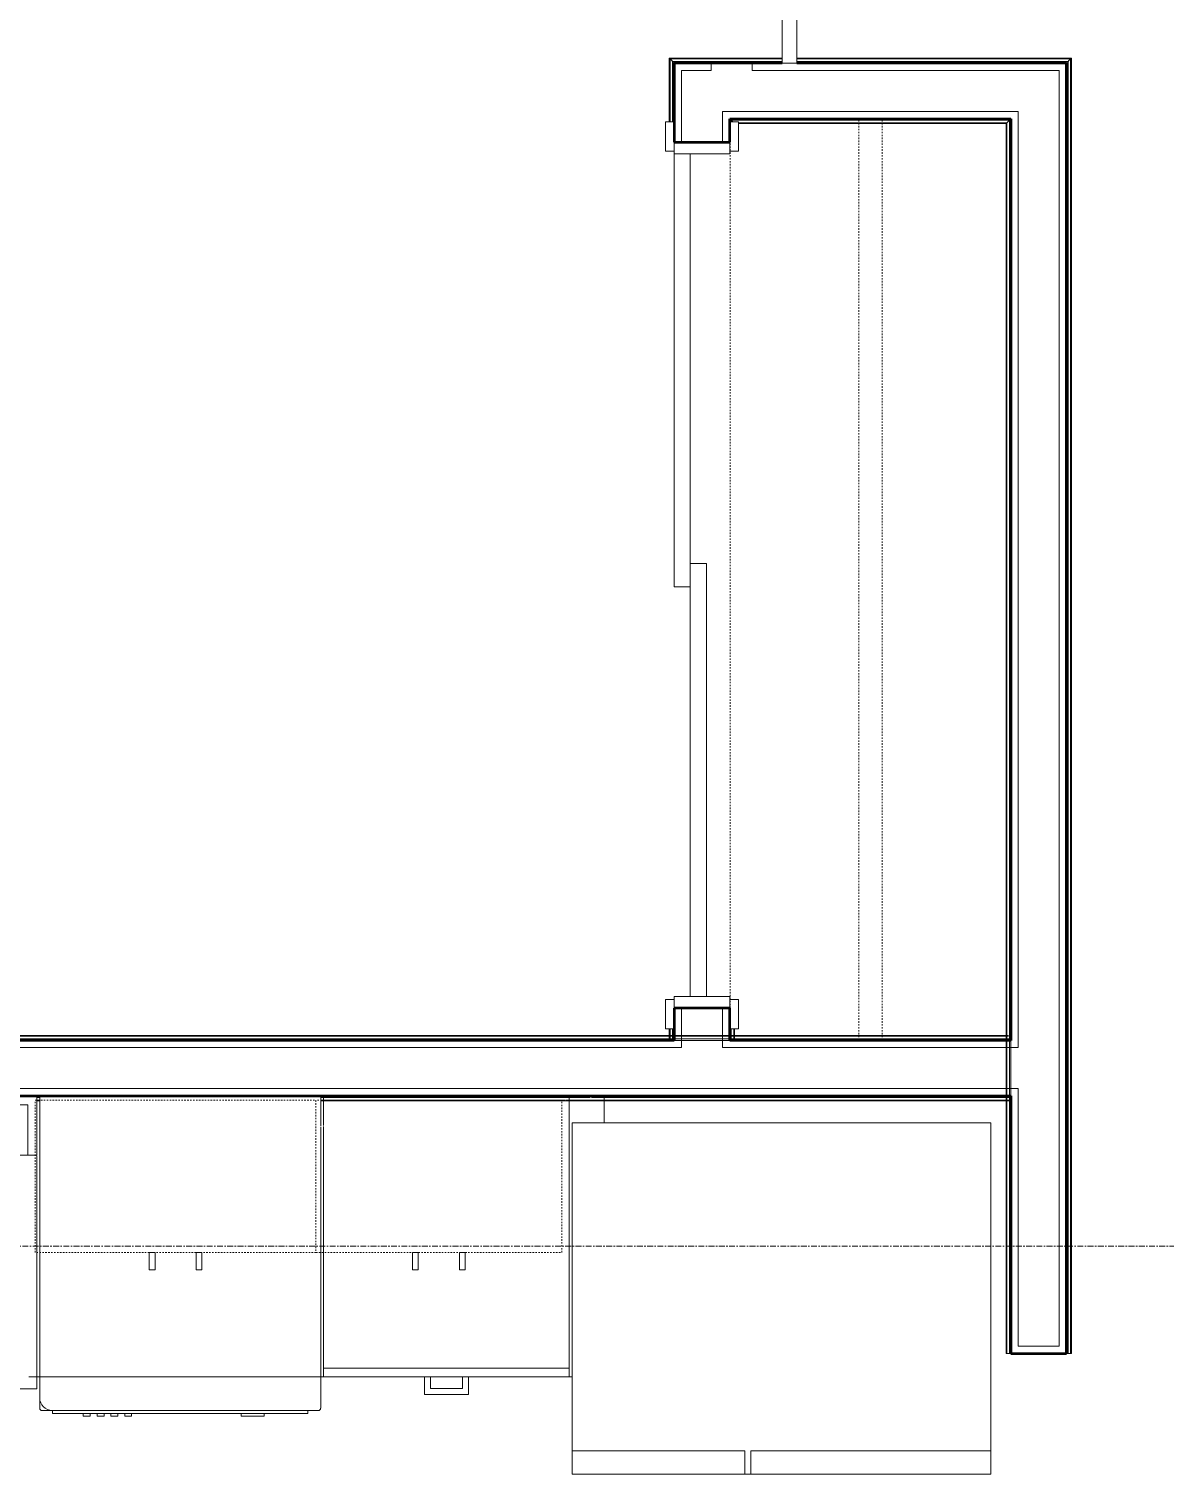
# Model space of a CAD drawing. Header units: inches. Extents: x -4235 to -464, y 9767 to 12344.
# Drawn here: x -3266.1 to -3169.1, y 10147.7 to 10271.2 of the extents above; entities that cross this region are included whole.
import ezdxf

# ---------------------------------------------------------------- set-up
doc = ezdxf.new("R2010")
doc.units = ezdxf.units.IN
doc.header["$MEASUREMENT"] = 0
doc.linetypes.add('Dash', pattern=[0.25, 0.125, -0.125])
doc.linetypes.add('Grid Line 1_2_', pattern=[0.875, 0.5, -0.125, 0.125, -0.125])
for name, color, linetype, lineweight in [('0-1', 7, 'Continuous', 5), ('0-2', 10, 'Continuous', 9), ('A-DOOR-1', 7, 'Continuous', 9), ('A-DOOR-2', 130, 'Continuous', 20), ('A-DOOR-3', 250, 'Continuous', 50), ('A-DOOR-FRAM-1', 130, 'Continuous', 20), ('A-WALL-1', 250, 'Continuous', 50), ('A-WALL-2', 50, 'Continuous', 13), ('A-WALL-3', 10, 'Continuous', 9), ('A-WALL-4', 254, 'Continuous', 9), ('A-WALL-5', 7, 'Continuous', 9), ('A-WALL-6', 113, 'Continuous', 9), ('P-SANR-FIXT-1', 7, 'Continuous', 9), ('P-SANR-FIXT-2', 254, 'Continuous', 9), ('Q-CASE-1', 254, 'Continuous', 9), ('Q-CASE-2', 7, 'Continuous', 9), ('Q-CASE-3', 7, 'Dash', 9), ('Q-CASE-4', 10, 'Continuous', 9), ('Q-CASE-HDLN-1', 7, 'Dash', 9), ('Q-SPCQ-1', 7, 'Continuous', 9), ('Q-SPCQ-2', 10, 'Continuous', 9), ('Q-SPCQ-3', 254, 'Continuous', 9), ('S-GRID-1', 1, 'Grid Line 1_2_', 9)]:
    doc.layers.add(name, color=color, linetype=linetype, lineweight=lineweight)

# ---------------------------------------------------------------- blocks, each defined once
blk = doc.blocks.new('Basic Wall _ INT - W4BØF - _5_8 GYP - 2X4 WOOD_BATT_ - 5_8 GYP_ - ___-2692873-BACKGROUND - 2ND FLOOR')
at = {"layer": 'A-WALL-3'}
for p, q in [((-3206.25, 10263.51), (-3206.27, 10263.53)), ((-3206.07, 10263.33), (-3206.13, 10263.39)), ((-3206.01, 10263.28), (-3206.07, 10263.33)), ((-3205.92, 10185.1), (-3205.92, 10185.2)), ((-3205.92, 10185), (-3205.92, 10185.08)), ((-3205.92, 10184.94), (-3205.92, 10184.99)), ((-3206.27, 10184.78), (-3206.25, 10184.78)), ((-3206.15, 10184.78), (-3206.21, 10184.78)), ((-3205.86, 10184.78), (-3206.15, 10184.78)), ((-3206.13, 10184.78), (-3206.07, 10184.78)), ((-3206.07, 10184.78), (-3205.99, 10184.78)), ((-3205.98, 10184.78), (-3205.92, 10184.78)), ((-3205.92, 10184.78), (-3205.86, 10184.78))]:
    blk.add_line(p, q, dxfattribs=at)
at = {"layer": 'A-WALL-4'}
for p, q in [((-3206.27, 10263.53), (-3206.27, 10263.27)), ((-3206.27, 10185.77), (-3206.27, 10184.78)), ((-3205.92, 10185.2), (-3205.92, 10185.77)), ((-3205.86, 10185.1), (-3205.86, 10185.2)), ((-3205.86, 10185), (-3205.86, 10185.08)), ((-3205.86, 10184.94), (-3205.86, 10184.99)), ((-3206.23, 10184.78), (-3206.27, 10184.78)), ((-3206.21, 10184.78), (-3206.23, 10184.78))]:
    blk.add_line(p, q, dxfattribs=at)
at = {"layer": 'A-WALL-5'}
for p, q in [((-3206.15, 10263.27), (-3206.15, 10263.41)), ((-3206.15, 10184.78), (-3206.15, 10185.77)), ((-3205.86, 10185.2), (-3205.86, 10185.77))]:
    blk.add_line(p, q, dxfattribs=at)
at = {"layer": 'A-WALL-5', "flags": 128}
for points in [[(-3206.23, 10263.49), (-3206.21, 10263.47), (-3206.19, 10263.45), (-3206.17, 10263.43), (-3206.16, 10263.42), (-3206.15, 10263.41), (-3206.15, 10263.41)], [(-3206.15, 10263.41), (-3206.13, 10263.39), (-3206.07, 10263.33), (-3206.01, 10263.28)]]:
    blk.add_lwpolyline(points, dxfattribs=at)
blk = doc.blocks.new('Basic Wall _ INT - W4BØF - _5_8 GYP - 2X4 WOOD_BATT_ - 5_8 GYP_ - ___-2692874-BACKGROUND - 2ND FLOOR')
at = {"layer": 'A-WALL-3'}
for p, q in [((-3211.37, 10268.64), (-3211.44, 10268.7)), ((-3211.23, 10268.49), (-3211.37, 10268.64)), ((-3211.16, 10268.42), (-3211.22, 10268.49)), ((-3211.02, 10268.28), (-3211.05, 10268.31)), ((-3211.02, 10263.27), (-3211.02, 10261.52)), ((-3211.37, 10185.1), (-3211.37, 10185.2)), ((-3211.37, 10185), (-3211.37, 10185.08)), ((-3211.37, 10184.94), (-3211.37, 10184.99)), ((-3211.15, 10184.78), (-3211.44, 10184.78)), ((-3211.44, 10184.78), (-3211.37, 10184.78)), ((-3211.37, 10184.78), (-3211.23, 10184.78)), ((-3211.22, 10184.78), (-3211.16, 10184.78)), ((-3211.09, 10184.78), (-3211.15, 10184.78)), ((-3211.05, 10184.78), (-3211.02, 10184.78))]:
    blk.add_line(p, q, dxfattribs=at)
at = {"layer": 'A-WALL-4'}
for p, q in [((-3211.37, 10263.27), (-3211.37, 10268.64)), ((-3211.02, 10268.28), (-3211.02, 10263.27)), ((-3211.44, 10185.1), (-3211.44, 10185.2)), ((-3211.44, 10185), (-3211.44, 10185.08)), ((-3211.44, 10184.94), (-3211.44, 10184.99)), ((-3211.37, 10185.2), (-3211.37, 10185.77)), ((-3211.02, 10185.77), (-3211.02, 10184.78)), ((-3211.06, 10184.78), (-3211.09, 10184.78)), ((-3211.02, 10184.78), (-3211.06, 10184.78))]:
    blk.add_line(p, q, dxfattribs=at)
at = {"layer": 'A-WALL-5'}
for p, q in [((-3211.44, 10263.27), (-3211.44, 10268.7)), ((-3211.15, 10268.41), (-3211.15, 10263.27)), ((-3211.06, 10268.33), (-3211.02, 10268.28)), ((-3211.44, 10185.2), (-3211.44, 10185.77)), ((-3211.15, 10185.77), (-3211.15, 10184.78))]:
    blk.add_line(p, q, dxfattribs=at)
at = {"layer": 'A-WALL-5', "flags": 128}
for points in [[(-3211.44, 10268.7), (-3211.32, 10268.58), (-3211.22, 10268.49), (-3211.17, 10268.43), (-3211.15, 10268.41)], [(-3211.15, 10268.41), (-3211.14, 10268.41), (-3211.14, 10268.4), (-3211.12, 10268.39), (-3211.11, 10268.37), (-3211.09, 10268.35), (-3211.06, 10268.33)]]:
    blk.add_lwpolyline(points, dxfattribs=at)
blk = doc.blocks.new('SLIDING - FLUSH - 6-0 x 6-8-3203588-BACKGROUND - 2ND FLOOR')
at = {"layer": 'A-DOOR-1'}
for p, q in [((-38.75, 3.25), (-36.25, 3.25)), ((-38.75, 2.5), (-38.75, 3.25)), ((-36.25, 2.5), (-38.75, 2.5)), ((-36.25, 3.25), (-36.25, 2.5)), ((36.25, 3.25), (38.75, 3.25)), ((36.25, 2.5), (36.25, 3.25)), ((38.75, 2.5), (36.25, 2.5)), ((38.75, 3.25), (38.75, 2.5)), ((-38.75, -2.25), (-36.25, -2.25)), ((-38.75, -3), (-38.75, -2.25)), ((-36.25, -2.25), (-36.25, -3)), ((36.25, -2.25), (38.75, -2.25)), ((36.25, -3), (36.25, -2.25)), ((38.75, -2.25), (38.75, -3)), ((-36.25, -3), (-38.75, -3)), ((38.75, -3), (36.25, -3))]:
    blk.add_line(p, q, dxfattribs=at)
at = {"layer": 'A-DOOR-2'}
for p, q in [((-1, -0.875), (-1, 0.5)), ((-1, 0.5), (36, 0.5)), ((36, 0.5), (36, -0.875)), ((-36, -2.25), (-36, -0.875)), ((-36, -0.875), (1, -0.875)), ((36, -0.875), (-1, -0.875)), ((1, -0.875), (1, -2.25)), ((1, -2.25), (-36, -2.25))]:
    blk.add_line(p, q, dxfattribs=at)
at = {"layer": 'A-DOOR-FRAM-1'}
for p, q in [((-37, -2.25), (-37, 2.5)), ((-37, 2.5), (-36, 2.5)), ((-36, 2.5), (-36, -2.25)), ((36, 2.5), (37, 2.5)), ((36, -2.25), (36, 2.5)), ((37, 2.5), (37, -2.25)), ((-36, -2.25), (-37, -2.25)), ((37, -2.25), (36, -2.25))]:
    blk.add_line(p, q, dxfattribs=at)
blk = doc.blocks.new('Basic Wall _ INT - W4BØF - _5_8 GYP - 2X4 WOOD_BATT_ - 5_8 GYP_ - ___-2692876-BACKGROUND - 2ND FLOOR')
at = {"layer": 'A-WALL-3'}
for p, q in [((-3335.1, 10184.91), (-3335.1, 10185.2)), ((-3335.1, 10185.2), (-3335.1, 10185.13)), ((-3335.1, 10185.13), (-3335.1, 10184.99)), ((-3334.47, 10185.13), (-3335.1, 10185.13)), ((-3335.1, 10184.98), (-3335.1, 10184.92)), ((-3335.1, 10184.83), (-3335.1, 10184.91)), ((-3211.32, 10185.13), (-3211.42, 10185.13)), ((-3211.22, 10185.13), (-3211.3, 10185.13)), ((-3211.17, 10185.13), (-3211.22, 10185.13)), ((-3206.27, 10185.13), (-3211.02, 10185.13)), ((-3206.07, 10185.13), (-3206.12, 10185.13)), ((-3205.99, 10185.13), (-3206.06, 10185.13)), ((-3205.86, 10185.13), (-3205.96, 10185.13)), ((-3182.57, 10185.13), (-3182.66, 10185.13)), ((-3182.47, 10185.13), (-3182.54, 10185.13)), ((-3182.25, 10185.13), (-3182.25, 10185.2)), ((-3182.25, 10185.2), (-3182.25, 10184.91)), ((-3182.25, 10184.99), (-3182.25, 10185.13)), ((-3182.25, 10184.92), (-3182.25, 10184.98)), ((-3182.25, 10184.91), (-3182.25, 10184.85)), ((-3335.1, 10184.78), (-3335.1, 10184.83)), ((-3335.1, 10184.81), (-3335.1, 10184.78)), ((-3335.1, 10184.78), (-3334.47, 10184.78)), ((-3211.02, 10184.78), (-3206.27, 10184.78)), ((-3182.25, 10184.78), (-3182.25, 10184.81))]:
    blk.add_line(p, q, dxfattribs=at)
at = {"layer": 'A-WALL-4'}
for p, q in [((-3334.47, 10185.2), (-3335.1, 10185.2)), ((-3334.47, 10184.91), (-3335.1, 10184.91)), ((-3211.44, 10185.13), (-3334.47, 10185.13)), ((-3211.32, 10185.2), (-3211.42, 10185.2)), ((-3211.22, 10185.2), (-3211.3, 10185.2)), ((-3211.17, 10185.2), (-3211.22, 10185.2)), ((-3206.27, 10185.2), (-3211.02, 10185.2)), ((-3206.3, 10184.91), (-3210.99, 10184.91)), ((-3206.07, 10185.2), (-3206.12, 10185.2)), ((-3205.99, 10185.2), (-3206.06, 10185.2)), ((-3205.86, 10185.2), (-3205.96, 10185.2)), ((-3182.66, 10185.13), (-3205.86, 10185.13)), ((-3182.57, 10185.2), (-3182.66, 10185.2)), ((-3182.47, 10185.2), (-3182.54, 10185.2)), ((-3334.47, 10184.78), (-3211.02, 10184.78)), ((-3206.27, 10184.78), (-3182.25, 10184.78)), ((-3182.25, 10184.85), (-3182.25, 10184.83)), ((-3182.25, 10184.83), (-3182.25, 10184.78))]:
    blk.add_line(p, q, dxfattribs=at)
at = {"layer": 'A-WALL-5'}
for p, q in [((-3211.44, 10185.2), (-3334.47, 10185.2)), ((-3211.02, 10184.91), (-3334.47, 10184.91)), ((-3182.25, 10184.91), (-3206.27, 10184.91)), ((-3182.66, 10185.2), (-3205.86, 10185.2))]:
    blk.add_line(p, q, dxfattribs=at)
blk = doc.blocks.new('Basic Wall _ INT - W4BØF - _5_8 GYP - 2X4 WOOD_BATT_ - 5_8 GYP_ - ___-2692875-BACKGROUND - 2ND FLOOR')
at = {"layer": 'A-WALL-3'}
for p, q in [((-3335.1, 10180.03), (-3335.1, 10180.01)), ((-3335.1, 10179.99), (-3335.1, 10180.03)), ((-3335.1, 10180.03), (-3334.47, 10180.03)), ((-3335.1, 10179.91), (-3335.1, 10179.99)), ((-3334.47, 10180.03), (-3298.47, 10180.03)), ((-3298.47, 10180.03), (-3265.47, 10180.03)), ((-3265.47, 10180.03), (-3265.22, 10180.03)), ((-3241.22, 10180.03), (-3217, 10180.03)), ((-3182.25, 10180.01), (-3182.25, 10180.03)), ((-3182.25, 10179.97), (-3182.25, 10179.91)), ((-3335.1, 10179.62), (-3335.1, 10179.91)), ((-3335.1, 10179.89), (-3335.1, 10179.83)), ((-3335.1, 10179.83), (-3335.1, 10179.68)), ((-3335.1, 10179.68), (-3335.1, 10179.62)), ((-3334.47, 10179.68), (-3335.1, 10179.68)), ((-3334.47, 10179.91), (-3333.67, 10179.91)), ((-3332.15, 10179.68), (-3334.47, 10179.68)), ((-3333.58, 10179.91), (-3298.47, 10179.91)), ((-3332.05, 10179.68), (-3332.1, 10179.68)), ((-3298.47, 10179.68), (-3331.96, 10179.68)), ((-3265.47, 10179.91), (-3265.22, 10179.91)), ((-3265.22, 10179.68), (-3265.47, 10179.68)), ((-3241.22, 10179.91), (-3218.19, 10179.91)), ((-3220.34, 10179.68), (-3241.22, 10179.68)), ((-3220.02, 10179.68), (-3220.28, 10179.68)), ((-3217, 10179.68), (-3220.01, 10179.68)), ((-3218.07, 10179.91), (-3217, 10179.91)), ((-3182.57, 10179.68), (-3182.66, 10179.68)), ((-3182.47, 10179.68), (-3182.54, 10179.68)), ((-3182.41, 10179.68), (-3182.45, 10179.68)), ((-3182.25, 10179.91), (-3182.25, 10179.62)), ((-3182.25, 10179.83), (-3182.25, 10179.89)), ((-3182.25, 10179.68), (-3182.25, 10179.83)), ((-3182.25, 10179.62), (-3182.25, 10179.68))]:
    blk.add_line(p, q, dxfattribs=at)
at = {"layer": 'A-WALL-4'}
for p, q in [((-3217, 10180.03), (-3182.25, 10180.03)), ((-3182.25, 10180.03), (-3182.25, 10179.99)), ((-3182.25, 10179.99), (-3182.25, 10179.97)), ((-3335.1, 10179.91), (-3334.47, 10179.91)), ((-3334.47, 10179.62), (-3335.1, 10179.62)), ((-3308.72, 10179.62), (-3309.47, 10179.62)), ((-3265.22, 10179.62), (-3265.47, 10179.62)), ((-3220.93, 10179.62), (-3241.22, 10179.62)), ((-3217, 10179.62), (-3220.91, 10179.62)), ((-3182.66, 10179.68), (-3217, 10179.68)), ((-3182.57, 10179.62), (-3182.66, 10179.62)), ((-3182.47, 10179.62), (-3182.54, 10179.62)), ((-3182.41, 10179.62), (-3182.45, 10179.62))]:
    blk.add_line(p, q, dxfattribs=at)
at = {"layer": 'A-WALL-5'}
for p, q in [((-3217, 10179.91), (-3182.25, 10179.91)), ((-3182.66, 10179.62), (-3217, 10179.62))]:
    blk.add_line(p, q, dxfattribs=at)
blk = doc.blocks.new('Basic Wall _ INT - W4BØF - _5_8 GYP - 2X4 WOOD_BATT_ - 5_8 GYP_ - ___-2692877-BACKGROUND - 2ND FLOOR')
at = {"layer": 'A-WALL-3'}
for p, q in [((-3182.6, 10263.18), (-3182.66, 10263.12)), ((-3182.45, 10263.33), (-3182.6, 10263.18)), ((-3182.39, 10263.39), (-3182.45, 10263.33)), ((-3182.25, 10263.53), (-3182.27, 10263.51)), ((-3182.6, 10185.2), (-3182.6, 10185.08)), ((-3182.6, 10185.08), (-3182.6, 10184.99)), ((-3182.6, 10184.99), (-3182.6, 10184.93)), ((-3182.6, 10184.78), (-3182.6, 10184.17)), ((-3182.6, 10184.16), (-3182.6, 10180.71)), ((-3182.25, 10180.03), (-3182.25, 10184.78)), ((-3182.6, 10180.66), (-3182.6, 10180.03)), ((-3182.6, 10179.89), (-3182.6, 10179.83)), ((-3182.6, 10179.83), (-3182.6, 10179.74)), ((-3182.6, 10179.74), (-3182.6, 10179.62))]:
    blk.add_line(p, q, dxfattribs=at)
at = {"layer": 'A-WALL-4'}
for p, q in [((-3182.6, 10263.18), (-3182.6, 10185.2)), ((-3182.25, 10184.78), (-3182.25, 10263.53)), ((-3182.66, 10185.2), (-3182.66, 10185.08)), ((-3182.66, 10185.08), (-3182.66, 10184.99)), ((-3182.66, 10184.99), (-3182.66, 10184.93)), ((-3182.66, 10184.78), (-3182.66, 10184.17)), ((-3182.66, 10184.16), (-3182.66, 10180.72)), ((-3182.37, 10184.78), (-3182.37, 10184.16)), ((-3182.37, 10184.16), (-3182.37, 10180.68)), ((-3182.66, 10180.71), (-3182.66, 10180.03)), ((-3182.37, 10180.66), (-3182.37, 10180.03)), ((-3182.25, 10158.02), (-3182.25, 10180.03)), ((-3182.66, 10179.89), (-3182.66, 10179.83)), ((-3182.66, 10179.83), (-3182.66, 10179.74)), ((-3182.66, 10179.74), (-3182.66, 10179.62)), ((-3182.6, 10179.62), (-3182.6, 10158.02)), ((-3182.66, 10158.02), (-3182.6, 10158.02)), ((-3182.6, 10158.02), (-3182.45, 10158.02)), ((-3182.45, 10158.02), (-3182.39, 10158.02)), ((-3182.27, 10158.02), (-3182.25, 10158.02))]:
    blk.add_line(p, q, dxfattribs=at)
at = {"layer": 'A-WALL-5'}
for p, q in [((-3182.66, 10263.12), (-3182.66, 10185.2)), ((-3182.37, 10263.41), (-3182.37, 10184.78)), ((-3182.37, 10180.03), (-3182.37, 10158.02)), ((-3182.66, 10179.62), (-3182.66, 10158.02)), ((-3182.37, 10158.02), (-3182.66, 10158.02)), ((-3182.29, 10158.02), (-3182.37, 10158.02)), ((-3182.25, 10158.02), (-3182.29, 10158.02))]:
    blk.add_line(p, q, dxfattribs=at)
at = {"layer": 'A-WALL-5', "flags": 128}
for points in [[(-3182.66, 10263.12), (-3182.54, 10263.24), (-3182.45, 10263.33), (-3182.39, 10263.39), (-3182.37, 10263.41)], [(-3182.37, 10263.41), (-3182.37, 10263.41), (-3182.36, 10263.42), (-3182.35, 10263.43), (-3182.33, 10263.45), (-3182.31, 10263.47), (-3182.29, 10263.49)]]:
    blk.add_lwpolyline(points, dxfattribs=at)
blk = doc.blocks.new('Basic Wall _ INT - W4BØF - _5_8 GYP - 2X4 WOOD_BATT_ - 5_8 GYP_ - ___-2692878-BACKGROUND - 2ND FLOOR')
at = {"layer": 'A-WALL-3'}
for p, q in [((-3177.47, 10268.31), (-3177.5, 10268.28)), ((-3177.3, 10268.49), (-3177.36, 10268.42)), ((-3177.15, 10268.64), (-3177.29, 10268.49)), ((-3177.09, 10268.7), (-3177.15, 10268.64))]:
    blk.add_line(p, q, dxfattribs=at)
at = {"layer": 'A-WALL-4'}
for p, q in [((-3177.5, 10158.02), (-3177.5, 10268.28)), ((-3177.15, 10268.64), (-3177.15, 10158.02)), ((-3177.5, 10158.02), (-3177.47, 10158.02)), ((-3177.36, 10158.02), (-3177.3, 10158.02)), ((-3177.29, 10158.02), (-3177.15, 10158.02)), ((-3177.15, 10158.02), (-3177.09, 10158.02))]:
    blk.add_line(p, q, dxfattribs=at)
at = {"layer": 'A-WALL-5'}
for p, q in [((-3177.37, 10158.02), (-3177.37, 10268.41)), ((-3177.09, 10268.7), (-3177.09, 10158.02)), ((-3177.46, 10158.02), (-3177.5, 10158.02)), ((-3177.37, 10158.02), (-3177.46, 10158.02)), ((-3177.09, 10158.02), (-3177.37, 10158.02))]:
    blk.add_line(p, q, dxfattribs=at)
at = {"layer": 'A-WALL-5', "flags": 128}
for points in [[(-3177.46, 10268.33), (-3177.43, 10268.35), (-3177.41, 10268.37), (-3177.4, 10268.39), (-3177.38, 10268.4), (-3177.38, 10268.41), (-3177.37, 10268.41)], [(-3177.37, 10268.41), (-3177.35, 10268.43), (-3177.3, 10268.49), (-3177.2, 10268.58), (-3177.09, 10268.7)]]:
    blk.add_lwpolyline(points, dxfattribs=at)
blk = doc.blocks.new('Basic Wall _ INT - W4BØF - _5_8 GYP - 2X4 WOOD_BATT_ - 5_8 GYP_ - ___-2692879-BACKGROUND - 2ND FLOOR')
at = {"layer": 'A-WALL-3'}
for p, q in [((-3211.44, 10268.7), (-3211.37, 10268.64)), ((-3211.37, 10268.64), (-3211.23, 10268.49)), ((-3211.22, 10268.49), (-3211.16, 10268.42)), ((-3211.05, 10268.31), (-3211.02, 10268.28)), ((-3201.78, 10268.28), (-3200.57, 10268.28)), ((-3177.5, 10268.28), (-3177.47, 10268.31)), ((-3177.36, 10268.42), (-3177.3, 10268.49)), ((-3177.29, 10268.49), (-3177.15, 10268.64)), ((-3177.15, 10268.64), (-3177.09, 10268.7))]:
    blk.add_line(p, q, dxfattribs=at)
at = {"layer": 'A-WALL-4'}
for p, q in [((-3201.8, 10268.64), (-3211.37, 10268.64)), ((-3211.02, 10268.28), (-3201.8, 10268.28)), ((-3177.15, 10268.64), (-3200.55, 10268.64)), ((-3200.55, 10268.28), (-3177.5, 10268.28))]:
    blk.add_line(p, q, dxfattribs=at)
at = {"layer": 'A-WALL-5'}
for p, q in [((-3201.8, 10268.7), (-3211.44, 10268.7)), ((-3201.8, 10268.41), (-3211.15, 10268.41)), ((-3211.02, 10268.28), (-3211.06, 10268.33)), ((-3177.09, 10268.7), (-3200.55, 10268.7)), ((-3177.37, 10268.41), (-3200.55, 10268.41))]:
    blk.add_line(p, q, dxfattribs=at)
at = {"layer": 'A-WALL-5', "flags": 128}
for points in [[(-3211.15, 10268.41), (-3211.17, 10268.43), (-3211.22, 10268.49), (-3211.32, 10268.58), (-3211.44, 10268.7)], [(-3211.06, 10268.33), (-3211.09, 10268.35), (-3211.11, 10268.37), (-3211.12, 10268.39), (-3211.14, 10268.4), (-3211.14, 10268.41), (-3211.15, 10268.41)], [(-3177.37, 10268.41), (-3177.38, 10268.41), (-3177.38, 10268.4), (-3177.4, 10268.39), (-3177.41, 10268.37), (-3177.43, 10268.35), (-3177.46, 10268.33)], [(-3177.09, 10268.7), (-3177.2, 10268.58), (-3177.3, 10268.49), (-3177.35, 10268.43), (-3177.37, 10268.41)]]:
    blk.add_lwpolyline(points, dxfattribs=at)
blk = doc.blocks.new('Basic Wall _ INT - W4BØF - _5_8 GYP - 2X4 WOOD_BATT_ - 5_8 GYP_ - ___-2692880-BACKGROUND - 2ND FLOOR')
at = {"layer": 'A-WALL-3'}
for p, q in [((-3206.27, 10263.53), (-3206.25, 10263.51)), ((-3206.13, 10263.39), (-3206.07, 10263.33)), ((-3206.07, 10263.33), (-3206.01, 10263.28)), ((-3182.66, 10263.12), (-3182.6, 10263.18)), ((-3182.6, 10263.18), (-3182.45, 10263.33)), ((-3182.45, 10263.33), (-3182.39, 10263.39)), ((-3182.27, 10263.51), (-3182.25, 10263.53))]:
    blk.add_line(p, q, dxfattribs=at)
at = {"layer": 'A-WALL-4'}
for p, q in [((-3206.27, 10263.53), (-3182.25, 10263.53)), ((-3182.6, 10263.18), (-3205.52, 10263.18))]:
    blk.add_line(p, q, dxfattribs=at)
at = {"layer": 'A-WALL-5'}
for p, q in [((-3206.15, 10263.41), (-3182.37, 10263.41)), ((-3182.66, 10263.12), (-3205.52, 10263.12))]:
    blk.add_line(p, q, dxfattribs=at)
at = {"layer": 'A-WALL-5', "flags": 128}
for points in [[(-3206.15, 10263.41), (-3206.15, 10263.41), (-3206.16, 10263.42), (-3206.17, 10263.43), (-3206.19, 10263.45), (-3206.21, 10263.47), (-3206.23, 10263.49)], [(-3206.01, 10263.28), (-3206.07, 10263.33), (-3206.13, 10263.39), (-3206.15, 10263.41)], [(-3182.37, 10263.41), (-3182.39, 10263.39), (-3182.45, 10263.33), (-3182.54, 10263.24), (-3182.66, 10263.12)], [(-3182.29, 10263.49), (-3182.31, 10263.47), (-3182.33, 10263.45), (-3182.35, 10263.43), (-3182.36, 10263.42), (-3182.37, 10263.41), (-3182.37, 10263.41)]]:
    blk.add_lwpolyline(points, dxfattribs=at)
blk = doc.blocks.new('Refrigerator_-_Side-by-Side_6047 - 36_ X 30_-345559-BACKGROUND - 2ND FLOOR')
at = {"layer": 'Q-SPCQ-1'}
for p, q in [((17.87, 14.42), (-17.88, 14.42)), ((-17.88, 14.42), (-17.88, -15.58)), ((17.87, -15.58), (17.87, 14.42)), ((-17.88, -13.58), (-3.13, -13.58)), ((-17.88, -13.58), (-17.88, -15.58)), ((-3.13, -15.58), (-3.13, -13.58)), ((-2.63, -13.58), (17.87, -13.58)), ((-2.63, -13.58), (-2.63, -15.58)), ((17.87, -15.58), (17.87, -13.58)), ((-17.88, -15.58), (17.87, -15.58)), ((-3.13, -15.58), (-17.88, -15.58)), ((17.87, -15.58), (-2.63, -15.58))]:
    blk.add_line(p, q, dxfattribs=at)
blk = doc.blocks.new('Dishwasher_15404 - 34_ counter-V15-BACKGROUND - 2ND FLOOR')
at = {"layer": 'Q-SPCQ-1'}
for p, q in [((26.68, 0), (24, 0)), ((26.87, -22.93), (26.87, -0.2)), ((27.12, -1.09), (26.87, -1.09)), ((27.12, -1.09), (27.12, -22.91)), ((27.37, -4.82), (27.12, -4.82)), ((27.37, -4.82), (27.37, -5.81)), ((27.37, -5.81), (27.37, -6.79)), ((27.12, -6.79), (27.37, -6.79)), ((27.37, -16.15), (27.12, -16.15)), ((27.12, -16.74), (27.37, -16.74)), ((27.37, -16.15), (27.37, -16.74)), ((27.37, -17.33), (27.12, -17.33)), ((27.12, -17.92), (27.37, -17.92)), ((27.37, -18.51), (27.12, -18.51)), ((27.37, -17.33), (27.37, -17.92)), ((27.37, -18.51), (27.37, -19.1)), ((27.12, -19.1), (27.37, -19.1)), ((27.37, -19.69), (27.12, -19.69)), ((27.37, -19.69), (27.37, -20.28)), ((27.12, -20.28), (27.37, -20.28)), ((27.12, -22.91), (26.87, -22.91)), ((26.87, -23.8), (26.87, -22.93)), ((24, -24), (25.8, -24)), ((25.8, -24), (26.68, -24))]:
    blk.add_line(p, q, dxfattribs=at)
for centre, radius, start, end in [((26.68, -0.2), 0.197, 360, 90), ((26.68, -0.2), 0.197, 15, 90), ((25.8, -22.93), 1.07, 270, 0), ((26.68, -23.8), 0.197, 270, 0)]:
    blk.add_arc(centre, radius, start, end, dxfattribs=at)
at = {"layer": 'Q-SPCQ-2'}
for p, q in [((0.37, 0), (0, 0)), ((0, 0), (0, -24)), ((0, -24), (0.37, -24))]:
    blk.add_line(p, q, dxfattribs=at)
at = {"layer": 'Q-SPCQ-3'}
for p, q in [((2.55, 0), (0.37, 0)), ((24, 0), (2.64, 0)), ((0.37, -24), (5.07, -24)), ((5.1, -24), (24, -24))]:
    blk.add_line(p, q, dxfattribs=at)
blk = doc.blocks.new('BARN - FLUSH - 3-0 x 7-0 BARN DOOR-3238941-BACKGROUND - 2ND FLOOR')
at = {"layer": 'A-DOOR-1'}
for p, q in [((18, 5.57), (-60, 5.57)), ((-60, 4.95), (-60, 5.57)), ((-60, 4.32), (-60, 4.95)), ((-56, 6), (-54.5, 6)), ((-56, 6), (-56, 5.67)), ((-56, 5.67), (-54.5, 5.67)), ((-54.5, 5.67), (-54.5, 6)), ((-23.5, 6), (-22, 6)), ((-23.5, 5.67), (-23.5, 6)), ((-23.5, 5.67), (-22, 5.67)), ((-22, 6), (-22, 5.67)), ((18, 5.57), (18, 4.95)), ((18, 4.95), (18, 4.32)), ((-60, 4.32), (18, 4.32)), ((-52, 4.07), (-26, 4.07))]:
    blk.add_line(p, q, dxfattribs=at)
at = {"layer": 'A-DOOR-3'}
for p, q in [((-57, 5.82), (-56, 5.82)), ((-57, 5.57), (-57, 5.82)), ((-54.5, 5.82), (-23.5, 5.82)), ((-22, 5.82), (-21, 5.82)), ((-21, 5.82), (-21, 5.57)), ((-57, 4.07), (-57, 4.32)), ((-52, 4.07), (-57, 4.07)), ((-52, 4.33), (-52, 4.07)), ((-26, 4.07), (-26, 4.32)), ((-21, 4.07), (-26, 4.07)), ((-21, 4.32), (-21, 4.07))]:
    blk.add_line(p, q, dxfattribs=at)
blk = doc.blocks.new('OD_CW_Closet - OD_CW_Closet-3241815-BACKGROUND - 2ND FLOOR')
at = {"layer": 'Q-CASE-HDLN-1'}
for p, q in [((0.74, -24), (0.74, 0)), ((0.74, 0), (79.49, 0)), ((79.49, 0), (79.49, -24)), ((0.74, -11), (79.49, -11)), ((0.74, -13), (79.49, -13)), ((79.49, -24), (0.74, -24))]:
    blk.add_line(p, q, dxfattribs=at)
blk = doc.blocks.new('Vanity Cabinet-Double Door - 33_-V18-BACKGROUND - 2ND FLOOR')
at = {"layer": 'Q-CASE-1'}
for p, q in [((-15.76, 5.06), (-15.76, 0.38)), ((-15.76, 5.06), (-15.76, 0.38)), ((-15.01, 5.06), (-15.01, 0.75)), ((16.49, 0.75), (16.49, 5.06)), ((-15.01, 0.75), (16.49, 0.75))]:
    blk.add_line(p, q, dxfattribs=at)
at = {"layer": 'Q-CASE-4'}
for p, q in [((-15.76, 0.38), (-15.76, 0)), ((-15.76, 0.38), (-15.76, 0)), ((17.24, 0), (17.24, 0.38)), ((17.24, 0), (17.24, 0.38)), ((-15.76, 0), (17.24, 0)), ((-15.76, 0), (17.24, 0)), ((-15.76, 0), (17.24, 0))]:
    blk.add_line(p, q, dxfattribs=at)
blk = doc.blocks.new('Base Cabinet 3 Drawer 230 - Base Cabinet 3 Drawer 230 21_-2578998-BACKGROUND - 2ND FLOOR')
at = {"layer": 'Q-CASE-1'}
for p, q in [((-9.76, 24), (11.24, 24)), ((-9.76, 23.25), (-9.76, 24)), ((-0.64, 24), (-1.14, 24)), ((2.11, 24), (2.61, 24)), ((11.24, 24), (11.24, 23.25)), ((11.24, 23.25), (-9.76, 23.25)), ((-9.76, 23.25), (-9.76, 0.38)), ((11.24, 2.61), (11.24, 23.25)), ((11.24, 0.38), (11.24, 2.52))]:
    blk.add_line(p, q, dxfattribs=at)
at = {"layer": 'Q-CASE-2'}
for p, q in [((2.61, 25.5), (-1.14, 25.5)), ((-1.14, 25.5), (-1.14, 24)), ((-0.64, 24), (-0.64, 25)), ((-0.64, 25), (2.11, 25)), ((2.11, 25), (2.11, 24)), ((2.61, 24), (2.61, 25.5))]:
    blk.add_line(p, q, dxfattribs=at)
at = {"layer": 'Q-CASE-4'}
for p, q in [((-0.64, 24), (-1.14, 24)), ((-0.64, 24), (-1.14, 24)), ((2.11, 24), (2.61, 24)), ((2.11, 24), (2.61, 24)), ((-9.76, 0.31), (-9.76, 0.01)), ((11.24, 0), (11.24, 0.38)), ((-9.76, 0), (11.24, 0))]:
    blk.add_line(p, q, dxfattribs=at)
blk = doc.blocks.new('300 Series Wall Hung Cabinet_302 - 24_ X 24_-2590484-BACKGROUND - 2ND FLOOR')
at = {"layer": 'Q-CASE-2'}
for p, q in [((-1.76, 14.69), (-2.25, 14.69)), ((-2.25, 14.69), (-2.25, 13.19)), ((-1.76, 13.19), (-1.76, 14.69)), ((2.24, 14.69), (1.75, 14.69)), ((1.75, 14.69), (1.75, 13.19)), ((2.24, 13.19), (2.24, 14.69)), ((-1.76, 13.19), (-2.25, 13.19)), ((2.24, 13.19), (1.75, 13.19))]:
    blk.add_line(p, q, dxfattribs=at)
at = {"layer": 'Q-CASE-3'}
for p, q in [((-12, 0.19), (-12, 13.19)), ((-12, 13.19), (12, 13.19)), ((12, 13.19), (12, 0.19)), ((12, 0.19), (-12, 0.19))]:
    blk.add_line(p, q, dxfattribs=at)
blk = doc.blocks.new('Stainless Steel Farmhous Kitchen Sink - Stainless Steel Farmhous Kitchen Sink-V79-BACKGROUND - 2ND FLOOR')
at = {"layer": 'P-SANR-FIXT-1'}
for p, q in [((-33, 22.2), (-33, 21.19)), ((0, 22.2), (-33, 22.2)), ((0, 21.19), (0, 22.2)), ((-31, 3), (-31, 16.96)), ((-31, 16.96), (-2, 16.96)), ((-2, 16.96), (-2, 3)), ((-17.09, 3), (-31, 3)), ((-2, 3), (-15.75, 3))]:
    blk.add_line(p, q, dxfattribs=at)
at = {"layer": 'P-SANR-FIXT-2'}
for p, q in [((-33, 21.19), (-33, 2.32)), ((0, 9.81), (0, 21.19)), ((-33, 2.25), (-17.32, 2.25)), ((-15.68, 2.25), (-0.25, 2.25))]:
    blk.add_line(p, q, dxfattribs=at)
blk = doc.blocks.new('300 Series Wall Hung Cabinet_302 - 21_ X 24_-2838280-BACKGROUND - 2ND FLOOR')
at = {"layer": 'Q-CASE-2'}
for p, q in [((-2.25, -13.19), (-1.76, -13.19)), ((-2.25, -13.19), (-2.25, -14.69)), ((-1.76, -14.69), (-1.76, -13.19)), ((1.75, -13.19), (2.24, -13.19)), ((1.75, -13.19), (1.75, -14.69)), ((2.24, -14.69), (2.24, -13.19)), ((-2.25, -14.69), (-1.76, -14.69)), ((1.75, -14.69), (2.24, -14.69))]:
    blk.add_line(p, q, dxfattribs=at)
at = {"layer": 'Q-CASE-3'}
for p, q in [((10.5, -0.19), (-10.5, -0.19)), ((-10.5, -0.19), (-10.5, -13.19)), ((10.5, -13.19), (10.5, -0.19)), ((-10.5, -13.19), (10.5, -13.19))]:
    blk.add_line(p, q, dxfattribs=at)
blk = doc.blocks.new('CTR - 1st Phase - Unit Layouts_rvt-1-BACKGROUND - 2ND FLOOR')
at = {"layer": 'A-WALL-1'}
for p, q in [((-3211.02, 10268.28), (-3211.02, 10261.52)), ((-3210.4, 10268.28), (-3211.02, 10268.28)), ((-3206.27, 10268.28), (-3210.4, 10268.28)), ((-3201.8, 10268.28), (-3206.27, 10268.28)), ((-3177.5, 10268.28), (-3200.55, 10268.28)), ((-3177.5, 10267.66), (-3177.5, 10268.28)), ((-3177.5, 10263.53), (-3177.5, 10267.66)), ((-3206.27, 10261.52), (-3206.27, 10263.53)), ((-3206.27, 10263.53), (-3182.25, 10263.53)), ((-3182.25, 10263.53), (-3182.25, 10184.78)), ((-3177.5, 10158.02), (-3177.5, 10263.53)), ((-3211.02, 10261.52), (-3206.27, 10261.52)), ((-3211.02, 10187.52), (-3211.02, 10184.78)), ((-3206.27, 10187.52), (-3211.02, 10187.52)), ((-3206.27, 10184.78), (-3206.27, 10187.52)), ((-3211.02, 10184.78), (-3335.1, 10184.78)), ((-3182.25, 10184.78), (-3206.27, 10184.78)), ((-3335.1, 10180.03), (-3182.25, 10180.03)), ((-3182.25, 10180.03), (-3182.25, 10158.02)), ((-3182.25, 10158.02), (-3181.62, 10158.02)), ((-3181.62, 10158.02), (-3178.12, 10158.02)), ((-3178.12, 10158.02), (-3177.5, 10158.02))]:
    blk.add_line(p, q, dxfattribs=at)
at = {"layer": 'A-WALL-2'}
for p, q in [((-3210.4, 10261.52), (-3210.4, 10267.66)), ((-3210.4, 10267.66), (-3207.87, 10267.66)), ((-3207.87, 10268.28), (-3207.87, 10267.66)), ((-3204.37, 10268.28), (-3204.37, 10267.66)), ((-3178.12, 10267.66), (-3204.37, 10267.66)), ((-3178.12, 10267.66), (-3178.12, 10264.16)), ((-3206.9, 10261.52), (-3206.9, 10264.16)), ((-3206.9, 10264.16), (-3206.27, 10264.16)), ((-3181.62, 10264.16), (-3206.27, 10264.16)), ((-3181.62, 10264.16), (-3181.62, 10263.53)), ((-3178.12, 10264.16), (-3178.12, 10263.53)), ((-3181.62, 10263.53), (-3181.62, 10184.16)), ((-3178.12, 10263.53), (-3178.12, 10158.65)), ((-3210.4, 10184.78), (-3210.4, 10187.52)), ((-3206.9, 10184.78), (-3206.9, 10187.52)), ((-3210.4, 10184.16), (-3334.47, 10184.16)), ((-3210.4, 10184.78), (-3210.4, 10184.16)), ((-3206.9, 10184.78), (-3206.9, 10184.16)), ((-3182.25, 10184.16), (-3206.9, 10184.16)), ((-3182.25, 10184.16), (-3181.62, 10184.16)), ((-3182.25, 10180.66), (-3334.47, 10180.66)), ((-3182.25, 10180.66), (-3181.62, 10180.66)), ((-3181.62, 10180.66), (-3181.62, 10158.65)), ((-3181.62, 10158.65), (-3178.12, 10158.65))]:
    blk.add_line(p, q, dxfattribs=at)
at = {"layer": 'A-WALL-3'}
for p, q in [((-3211.02, 10268.28), (-3211.02, 10263.27)), ((-3211.02, 10268.28), (-3206.27, 10268.28)), ((-3201.8, 10268.28), (-3206.27, 10268.28)), ((-3200.57, 10268.28), (-3201.78, 10268.28)), ((-3177.5, 10268.28), (-3200.55, 10268.28)), ((-3177.5, 10268.28), (-3177.5, 10263.53)), ((-3211.02, 10263.27), (-3211.02, 10261.52)), ((-3206.27, 10263.27), (-3206.27, 10263.53)), ((-3206.27, 10263.53), (-3182.25, 10263.53)), ((-3182.25, 10263.53), (-3182.25, 10185.2)), ((-3177.5, 10158.02), (-3177.5, 10263.53)), ((-3206.27, 10261.52), (-3211.02, 10261.52)), ((-3211.02, 10187.52), (-3206.27, 10187.52)), ((-3211.02, 10185.77), (-3211.02, 10185.2)), ((-3211.02, 10185.2), (-3211.02, 10185.1)), ((-3211.02, 10185.08), (-3211.02, 10185)), ((-3211.02, 10184.99), (-3211.02, 10184.94)), ((-3206.27, 10185.2), (-3206.27, 10185.77)), ((-3206.27, 10185.1), (-3206.27, 10185.2)), ((-3206.27, 10185), (-3206.27, 10185.08)), ((-3206.27, 10184.94), (-3206.27, 10184.99)), ((-3182.25, 10185.2), (-3182.25, 10184.93)), ((-3211.44, 10184.78), (-3334.47, 10184.78)), ((-3211.17, 10184.78), (-3211.44, 10184.78)), ((-3205.99, 10184.78), (-3206.13, 10184.78)), ((-3205.86, 10184.78), (-3205.98, 10184.78)), ((-3182.66, 10184.78), (-3205.86, 10184.78)), ((-3182.57, 10184.78), (-3182.66, 10184.78)), ((-3182.47, 10184.78), (-3182.54, 10184.78)), ((-3265.47, 10180.03), (-3265.22, 10180.03)), ((-3241.22, 10180.03), (-3217, 10180.03)), ((-3217, 10180.03), (-3182.66, 10180.03)), ((-3182.66, 10180.03), (-3182.57, 10180.03)), ((-3182.54, 10180.03), (-3182.47, 10180.03)), ((-3182.45, 10180.03), (-3182.41, 10180.03)), ((-3182.25, 10179.89), (-3182.25, 10179.62)), ((-3182.25, 10179.62), (-3182.25, 10158.02))]:
    blk.add_line(p, q, dxfattribs=at)
at = {"layer": 'A-WALL-4'}
blk.add_line((-3177.5, 10158.02), (-3182.25, 10158.02), dxfattribs=at)
at = {"layer": 'A-WALL-6'}
for p, q in [((-3217, 10180.03), (-3334.47, 10180.03)), ((-3334.47, 10180.03), (-3217, 10180.03)), ((-3217, 10179.66), (-3217, 10180.03)), ((-3217, 10180.03), (-3217, 10179.66)), ((-3217, 10177.72), (-3217, 10179.66)), ((-3217, 10179.66), (-3217, 10177.72)), ((-3266.15, 10156.03), (-3219.72, 10156.03)), ((-3219.72, 10156.03), (-3266.15, 10156.03))]:
    blk.add_line(p, q, dxfattribs=at)
at = {"layer": '0-2'}
for name, p, rotation in [('BARN - FLUSH - 3-0 x 7-0 BARN DOOR-3238941-BACKGROUND - 2ND FLOOR', (-3206.12, 10286.28), 270.0000000000612), ('SLIDING - FLUSH - 6-0 x 6-8-3203588-BACKGROUND - 2ND FLOOR', (-3208.77, 10224.52), 270.0000000000384), ('OD_CW_Closet - OD_CW_Closet-3241815-BACKGROUND - 2ND FLOOR', (-3206.25, 10184.05), 90.00000000007941), ('Vanity Cabinet-Double Door - 33_-V18-BACKGROUND - 2ND FLOOR', (-3281.24, 10180.03), 180), ('Dishwasher_15404 - 34_ counter-V15-BACKGROUND - 2ND FLOOR', (-3241.22, 10180.03), 269.9999999999326), ('Base Cabinet 3 Drawer 230 - Base Cabinet 3 Drawer 230 21_-2578998-BACKGROUND - 2ND FLOOR', (-3229.74, 10180.03), 180), ('300 Series Wall Hung Cabinet_302 - 24_ X 24_-2590484-BACKGROUND - 2ND FLOOR', (-3253.62, 10179.85), 180), ('Stainless Steel Farmhous Kitchen Sink - Stainless Steel Farmhous Kitchen Sink-V79-BACKGROUND - 2ND FLOOR', (-3298.47, 10177.22), 180)]:
    blk.add_blockref(name, p, dxfattribs=dict(at, rotation=rotation))
for name, p in [('Basic Wall _ INT - W4BØF - _5_8 GYP - 2X4 WOOD_BATT_ - 5_8 GYP_ - ___-2692874-BACKGROUND - 2ND FLOOR', (0, 0)), ('Basic Wall _ INT - W4BØF - _5_8 GYP - 2X4 WOOD_BATT_ - 5_8 GYP_ - ___-2692879-BACKGROUND - 2ND FLOOR', (0, 0)), ('Basic Wall _ INT - W4BØF - _5_8 GYP - 2X4 WOOD_BATT_ - 5_8 GYP_ - ___-2692878-BACKGROUND - 2ND FLOOR', (0, 0)), ('Basic Wall _ INT - W4BØF - _5_8 GYP - 2X4 WOOD_BATT_ - 5_8 GYP_ - ___-2692873-BACKGROUND - 2ND FLOOR', (0, 0)), ('Basic Wall _ INT - W4BØF - _5_8 GYP - 2X4 WOOD_BATT_ - 5_8 GYP_ - ___-2692880-BACKGROUND - 2ND FLOOR', (0, 0)), ('Basic Wall _ INT - W4BØF - _5_8 GYP - 2X4 WOOD_BATT_ - 5_8 GYP_ - ___-2692877-BACKGROUND - 2ND FLOOR', (0, 0)), ('Basic Wall _ INT - W4BØF - _5_8 GYP - 2X4 WOOD_BATT_ - 5_8 GYP_ - ___-2692876-BACKGROUND - 2ND FLOOR', (0, 0)), ('Basic Wall _ INT - W4BØF - _5_8 GYP - 2X4 WOOD_BATT_ - 5_8 GYP_ - ___-2692875-BACKGROUND - 2ND FLOOR', (0, 0)), ('300 Series Wall Hung Cabinet_302 - 21_ X 24_-2838280-BACKGROUND - 2ND FLOOR', (-3231.12, 10179.85)), ('Refrigerator_-_Side-by-Side_6047 - 36_ X 30_-345559-BACKGROUND - 2ND FLOOR', (-3201.85, 10163.3))]:
    blk.add_blockref(name, p, dxfattribs=at)

msp = doc.modelspace()

# ---------------------------------------------------------------- linework, layer by layer
at = {"layer": 'S-GRID-1'}
msp.add_line((-464.45, 10167.19), (-4185.7, 10167.19), dxfattribs=at)

# ---------------------------------------------------------------- block references
at = {"layer": '0-1'}
msp.add_blockref('CTR - 1st Phase - Unit Layouts_rvt-1-BACKGROUND - 2ND FLOOR', (0, 0), dxfattribs=at)

doc.saveas('drawing.dxf')
